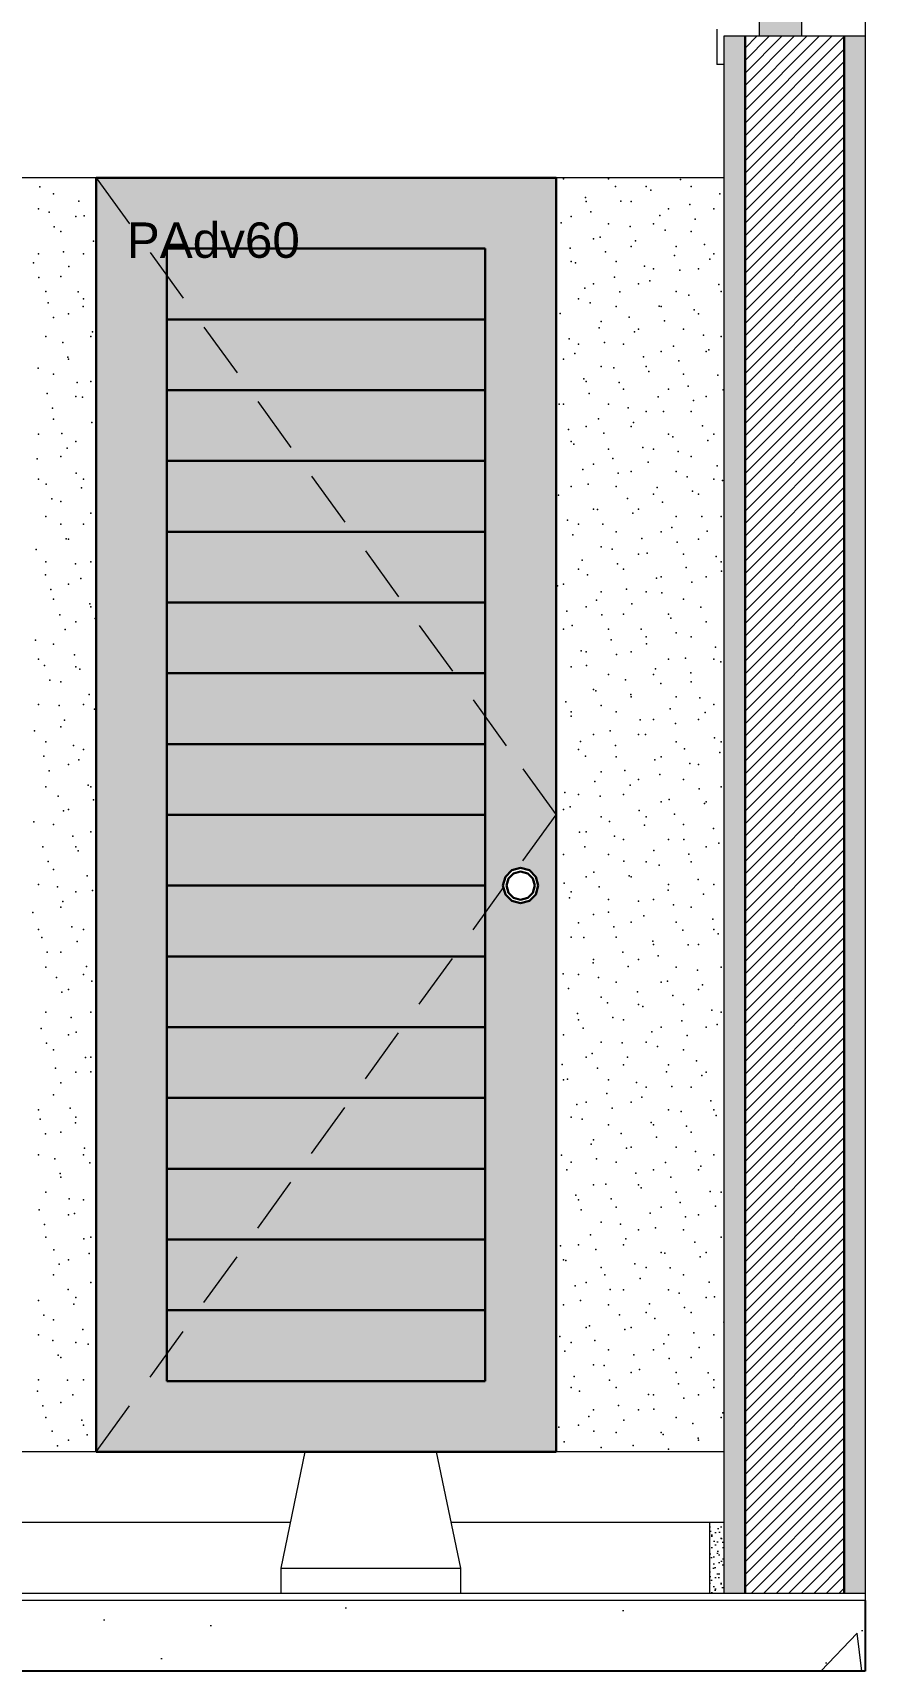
# Model space of a CAD drawing. Header units: metres. Extents: x -1.9 to 95.3, y -2.2 to 2.5.
# Drawn here: x 19.87 to 21.047, y -2.225 to 0.09 of the extents above; entities that cross this region are included whole.
import ezdxf

# ---------------------------------------------------------------- set-up
doc = ezdxf.new("R2010")
doc.units = ezdxf.units.M
doc.header["$MEASUREMENT"] = 0
for name, color, linetype in [('Janelas Archicad', 7, 'Continuous'), ('NOTAS-LAYOUT.EXEC', 7, 'Continuous'), ('PAREDE CONSTRUIR', 7, 'Continuous'), ('Portas Archicad', 7, 'Continuous')]:
    doc.layers.add(name, color=color, linetype=linetype)
for name, color, linetype, lineweight in [('Janelas Archicad_Caneta_No__10', 7, 'Continuous', 5), ('Janelas Archicad_Caneta_No__241', 7, 'Continuous', 13), ('LAJES.EST_Caneta_No__4', 7, 'Continuous', 25), ('LAJES.EST_Caneta_No__7', 7, 'Continuous', 13), ('NOTAS-LAYOUT.EXEC_Caneta_No__241', 7, 'Continuous', 13), ('PAREDE CONSTRUIR_Caneta_No__241', 7, 'Continuous', 13), ('PAREDE CONSTRUIR_Caneta_No__3', 7, 'Continuous', 30), ('PAREDE.ARQ_Caneta_No__241', 7, 'Continuous', 13), ('PISO - Rodapé_Caneta_No__11', 7, 'Continuous', 5), ('Portas Archicad_Caneta_No__3', 7, 'Continuous', 30)]:
    doc.layers.add(name, color=color, linetype=linetype, lineweight=lineweight)
for name, color, linetype, lineweight, true_color in [('Janelas Archicad_Caneta_No__9', 7, 'Continuous', 9, 0x020202), ('LAJES.EST_Caneta_No__254', 7, 'Continuous', 0, 0xd1c9ad), ('LAJES.EST_Caneta_No__97', 7, 'Continuous', 13, 0x6b6b6b), ('LOUCAS-METAIS.ARQ_Caneta_No__13', 7, 'Continuous', 0, 0xaaaaaa), ('PAREDE.ARQ_Caneta_No__97', 7, 'Continuous', 13, 0x6b6b6b), ('PISO - Rodapé_Caneta_No__97', 7, 'Continuous', 13, 0x6b6b6b), ('Portas Archicad_Caneta_No__97', 7, 'Continuous', 13, 0x6b6b6b)]:
    doc.layers.add(name, color=color, linetype=linetype, lineweight=lineweight, true_color=true_color)
doc.styles.add('GENERATED_STYLE_1', font='arial.ttf')
pattern_1 = [(45, (-35.75337, -1.615), (-0.159099, 0.159099), [0, -0.15, 0, -0.225]), (110, (-35.25337, -1.615), (0.2114308, 0.0769545), [0, -0.11, 0, -0.19])]
pattern_2 = [(50, (-35.75337, -2.115), (-0.546554, 0.0478173), [0.05715, -0.62865]), (355, (-35.75337, -2.115), (-0.10573, 0.5731705), [0.04572, -0.502922]), (100.4514, (-35.7078, -2.119), (0.4408237, 0.5253533), [0.04857, -0.534271]), (46.1842, (-35.7534, -1.9626), (-0.813237, 0.126127), [0.085725, -0.942975]), (96.6356, (-35.6856, -1.9731), (0.712212, 0.742278), [0.072855, -0.801407]), (351.1842, (-35.7534, -1.9626), (0.712212, 0.742278), [0.06858, -0.754379]), (21, (-35.67717, -2.0007), (-0.454843, 0.3067956), [0.05715, -0.62865]), (326, (-35.67717, -2.0007), (0.185406, 0.552564), [0.04572, -0.50292]), (71.4514, (-35.63926, -2.02627), (0.6402493, 0.2457683), [0.04857, -0.53427]), (37.5, (-35.75337, -2.115), (0.0092658, 0.2536651), [0, -0.496824, 0, -0.51054, 0, -0.504825]), (7.5, (-35.75337, -2.115), (0.200459, 0.3005417), [0, -0.291084, 0, -0.485394, 0, -0.192405]), (327.5, (-35.9233, -2.115), (-0.4067718, 0.0171862), [0, -0.1905, 0, -0.59436, 0, -0.78867]), (317.5, (-35.9995, -2.115), (0.4443875, 0.0762795), [0, -0.24765, 0, -0.394716, 0, -0.56007])]

# ---------------------------------------------------------------- blocks, each defined once
blk = doc.blocks.new('Label_17_5', base_point=(20.0007, -0.1713))
at = {"layer": 'NOTAS-LAYOUT.EXEC_Caneta_No__241', "color": 7, "lineweight": 13, "insert": (20.0032, -0.178), "char_height": 0.05, "attachment_point": 1, "style": 'GENERATED_STYLE_1'}
blk.add_mtext('\\A1;{\\pql;\\pt0,241;\\fArial|b0|i0|c0|p0;\\W1.000000;PAdv60\\fArial|b0|i0|c0|p0;\\W1.000000;\\A1{\\H.66x;\\S^  ;}\\fArial|b0|i0|c0|p0;\\W1.000000;\\fArial|b0|i0|c0|p0;\\W1.000000;\\A1{\\H.66x;\\S^  ;}\\fArial|b0|i0|c0|p0;\\W1.000000;\\fArial|b0|i0|c0|p0;\\W1.000000;\\fArial|b0|i0|c0|p0;\\W1.000000;\\fArial|b0|i0|c0|p0;\\W1.000000;\\fArial|b0|i0|c0|p0;\\W1.000000;\\fArial|b0|i0|c0|p0;\\W1.000000;\\fArial|b0|i0|c0|p0;\\W1.000000;\\A1{\\H.66x;\\S^  ;}\\fArial|b0|i0|c0|p0;\\W1.000000;\\fArial|b0|i0|c0|p0;\\W1.000000;\\A1{\\H.66x;\\S^  ;}\\fArial|b0|i0|c0|p0;\\W1.000000;\\fArial|b0|i0|c0|p0;\\W1.000000;\\fArial|b0|i0|c0|p0;\\W1.000000;\\fArial|b0|i0|c0|p0;\\W1.000000;\\fArial|b0|i0|c0|p0;\\W1.000000;\\fArial|b0|i0|c0|p0;\\W1.000000;\\fArial|b0|i0|c0|p0;\\W1.000000;\\A1{\\H.66x;\\S^  ;}\\fArial|b0|i0|c0|p0;\\W1.000000;\\fArial|b0|i0|c0|p0;\\W1.000000;\\A1{\\H.66x;\\S^  ;}\\fArial|b0|i0|c0|p0;\\W1.000000;\\fArial|b0|i0|c0|p0;\\W1.000000;\\fArial|b0|i0|c0|p0;\\W1.000000;\\fArial|b0|i0|c0|p0;\\W1.000000;\\fArial|b0|i0|c0|p0;\\W1.000000;\\fArial|b0|i0|c0|p0;\\W1.000000;\\fArial|b0|i0|c0|p0;\\W1.000000;\\A1{\\H.66x;\\S^  ;}\\fArial|b0|i0|c0|p0;\\W1.000000;\\fArial|b0|i0|c0|p0;\\W1.000000;\\A1{\\H.66x;\\S^  ;}\\fArial|b0|i0|c0|p0;\\W1.000000;\\fArial|b0|i0|c0|p0;\\W1.000000;\\fArial|b0|i0|c0|p0;\\W1.000000;\\fArial|b0|i0|c0|p0;\\W1.000000;\\fArial|b0|i0|c0|p0;\\W1.000000;\\fArial|b0|i0|c0|p0;\\W1.000000;\\fArial|b0|i0|c0|p0;\\W1.000000;\\A1{\\H.66x;\\S^  ;}\\fArial|b0|i0|c0|p0;\\W1.000000;\\fArial|b0|i0|c0|p0;\\W1.000000;\\A1{\\H.66x;\\S^  ;}\\fArial|b0|i0|c0|p0;\\W1.000000;\\fArial|b0|i0|c0|p0;\\W1.000000;\\fArial|b0|i0|c0|p0;\\W1.000000;\\fArial|b0|i0|c0|p0;\\W1.000000;\\fArial|b0|i0|c0|p0;\\W1.000000;\\fArial|b0|i0|c0|p0;\\W1.000000;\\fArial|b0|i0|c0|p0;\\W1.000000;\\A1{\\H.66x;\\S^  ;}\\fArial|b0|i0|c0|p0;\\W1.000000;}', dxfattribs=at)

msp = doc.modelspace()

# ---------------------------------------------------------------- hatches: boundary and pattern name
at = {"layer": 'Janelas Archicad', "linetype": 'Continuous', "lineweight": 0, "true_color": 0xffffff}
msp.add_hatch(color=7, dxfattribs=at).paths.add_polyline_path([(20.9272, 0.125), (20.8972, 0.125), (20.8972, 0.085), (20.9572, 0.085), (20.9572, 0.115), (20.9272, 0.115)])
at = {"layer": 'LAJES.EST_Caneta_No__254', "linetype": 'Continuous', "lineweight": 0, "true_color": 0xd1c9ad}
h = msp.add_hatch(dxfattribs=at)
h.set_pattern_fill('Haie_OD_0005', color=9, style=0, pattern_type=2)
h.set_pattern_definition(pattern_1)
h.paths.add_polyline_path([(16.7972, -2.115), (16.7972, -2.125), (20.8472, -2.125), (20.8472, -2.115)])
h = msp.add_hatch(dxfattribs=at)
h.set_pattern_fill('Haie_OD_0005', color=9, style=0, pattern_type=2)
h.set_pattern_definition(pattern_1)
h.paths.add_polyline_path([(21.0472, -2.115), (20.8472, -2.115), (20.8472, -2.125), (21.0472, -2.125)])
at = {"layer": 'LAJES.EST_Caneta_No__97', "linetype": 'Continuous', "lineweight": 13, "true_color": 0x6b6b6b}
h = msp.add_hatch(dxfattribs=at)
h.set_pattern_fill('AR_CONC_0005', color=251, style=0, pattern_type=2)
h.set_pattern_definition(pattern_2)
h.paths.add_polyline_path([(16.7972, -2.225), (20.8472, -2.225), (20.8472, -2.125), (16.7972, -2.125)])
h = msp.add_hatch(dxfattribs=at)
h.set_pattern_fill('AR_CONC_0005', color=251, style=0, pattern_type=2)
h.set_pattern_definition(pattern_2)
h.paths.add_polyline_path([(20.8472, -2.125), (20.8472, -2.225), (21.0472, -2.225), (21.0472, -2.125)])
at = {"layer": 'PAREDE CONSTRUIR', "linetype": 'Continuous', "lineweight": 0, "true_color": 0xffffff}
for points in [[(20.8472, -2.115), (20.8772, -2.115), (20.8772, 0.085), (20.8472, 0.085)], [(21.0172, -2.115), (21.0472, -2.115), (21.0472, 0.085), (21.0172, 0.085)]]:
    msp.add_hatch(color=7, dxfattribs=at).paths.add_polyline_path(points)
at = {"layer": 'PAREDE CONSTRUIR', "linetype": 'Continuous', "lineweight": 0, "true_color": 0x000000}
h = msp.add_hatch(dxfattribs=at)
h.set_pattern_fill('common_brick_0005', color=18, style=0, pattern_type=2)
h.set_pattern_definition([(45, (-35.753368, -2.115), (-0.0088388348, 0.0088388348), [])])
h.paths.add_polyline_path([(20.8772, 0.085), (20.8772, -2.115), (21.0172, -2.115), (21.0172, 0.085)])
at = {"layer": 'PISO - Rodapé_Caneta_No__97', "linetype": 'Continuous', "lineweight": 13, "true_color": 0x6b6b6b}
h = msp.add_hatch(dxfattribs=at)
h.set_pattern_fill('cut_stone_0005', color=251, style=0, pattern_type=2)
h.set_pattern_definition([(45, (-35.753368, -2.09), (-0.0079549513, 0.0079549513), [0, -0.0075, 0, -0.01125]), (110, (-35.728368, -2.09), (0.010571542, 0.0038477266), [0, -0.0055, 0, -0.0095])])
h.paths.add_polyline_path([(20.8472, -2.015), (20.8272, -2.015), (20.8272, -2.115), (20.8472, -2.115)])
at = {"layer": 'Portas Archicad', "linetype": 'Continuous', "lineweight": 0, "true_color": 0xffffff}
for points in [[(19.96, -1.915), (20.06, -1.815), (20.06, -0.215), (19.96, -0.115)], [(20.61, -0.115), (19.96, -0.115), (20.06, -0.215), (20.51, -0.215)], [(20.51, -0.215), (20.06, -0.215), (20.06, -0.315), (20.51, -0.315)], [(20.06, -0.315), (20.06, -0.415), (20.51, -0.415), (20.51, -0.315)], [(20.06, -0.515), (20.51, -0.515), (20.51, -0.415), (20.06, -0.415)], [(20.51, -0.515), (20.06, -0.515), (20.06, -0.615), (20.51, -0.615)], [(20.06, -0.715), (20.51, -0.715), (20.51, -0.615), (20.06, -0.615)], [(20.06, -0.815), (20.51, -0.815), (20.51, -0.715), (20.06, -0.715)], [(20.51, -0.815), (20.06, -0.815), (20.06, -0.915), (20.51, -0.915)], [(20.51, -0.915), (20.06, -0.915), (20.06, -1.015), (20.51, -1.015)], [(20.51, -1.015), (20.06, -1.015), (20.06, -1.115), (20.51, -1.115)], [(20.06, -1.215), (20.51, -1.215), (20.51, -1.115), (20.06, -1.115)], [(20.06, -1.315), (20.51, -1.315), (20.51, -1.215), (20.06, -1.215)], [(20.06, -1.315), (20.06, -1.415), (20.51, -1.415), (20.51, -1.315)], [(20.06, -1.415), (20.06, -1.515), (20.51, -1.515), (20.51, -1.415)], [(20.51, -1.515), (20.06, -1.515), (20.06, -1.615), (20.51, -1.615)], [(20.51, -1.615), (20.06, -1.615), (20.06, -1.715), (20.51, -1.715)], [(20.06, -1.815), (20.51, -1.815), (20.51, -1.715), (20.06, -1.715)], [(19.96, -1.915), (20.61, -1.915), (20.51, -1.815), (20.06, -1.815)]]:
    msp.add_hatch(color=7, dxfattribs=at).paths.add_polyline_path(points)
h = msp.add_hatch(color=7, dxfattribs=at)
h.paths.add_polyline_path([(20.51, -1.815), (20.61, -1.915), (20.61, -0.115), (20.51, -0.215)])
h.paths.add_polyline_path([(20.5384, -1.1275), (20.535, -1.115), (20.5384, -1.1025), (20.5475, -1.0933), (20.56, -1.09), (20.5725, -1.0933), (20.5817, -1.1025), (20.585, -1.115), (20.5817, -1.1275), (20.5725, -1.1367), (20.56, -1.14), (20.5475, -1.1367)], flags=0)

# ---------------------------------------------------------------- linework, layer by layer
at = {"layer": 'Janelas Archicad_Caneta_No__10', "color": 7, "linetype": 'Continuous', "lineweight": 5}
for p in [(20.8372, 0.095), (20.8472, 0.045)]:
    msp.add_line(p, (20.8372, 0.045), dxfattribs=at)
at = {"layer": 'Janelas Archicad_Caneta_No__241', "color": 7, "linetype": 'Continuous', "lineweight": 13}
msp.add_line((21.0472, 0.885), (21.0472, 0.085), dxfattribs=at)
at = {"layer": 'Janelas Archicad_Caneta_No__9', "color": 18, "linetype": 'Continuous', "lineweight": 9, "true_color": 0x020202}
msp.add_line((20.9572, 0.115), (20.9572, 0.085), dxfattribs=at)
at = {"layer": 'Janelas Archicad_Caneta_No__9', "color": 18, "linetype": 'Continuous', "lineweight": 9, "true_color": 0x020202, "flags": 128}
msp.add_lwpolyline([(20.8972, 0.125), (20.8972, 0.095), (20.8972, 0.085)], dxfattribs=at)
at = {"layer": 'LAJES.EST_Caneta_No__4', "color": 7, "linetype": 'Continuous', "lineweight": 25}
for p, q in [((21.0472, -2.125), (21.0472, -2.225)), ((20.8472, -2.225), (16.7972, -2.225)), ((21.0472, -2.225), (20.8472, -2.225))]:
    msp.add_line(p, q, dxfattribs=at)
at = {"layer": 'LAJES.EST_Caneta_No__7', "color": 7, "linetype": 'Continuous', "lineweight": 13}
for p, q in [((20.8472, -2.125), (16.7972, -2.125)), ((20.8272, -2.115), (16.8172, -2.115)), ((20.8472, -2.115), (20.8272, -2.115)), ((21.0472, -2.125), (20.8472, -2.125)), ((21.0472, -2.115), (21.0472, -2.125))]:
    msp.add_line(p, q, dxfattribs=at)
at = {"layer": 'LAJES.EST_Caneta_No__7', "color": 7, "linetype": 'Continuous', "lineweight": 13, "flags": 128}
msp.add_lwpolyline([(21.0472, -2.115), (21.0172, -2.115), (20.8772, -2.115), (20.8472, -2.115)], dxfattribs=at)
at = {"layer": 'LOUCAS-METAIS.ARQ_Caneta_No__13', "color": 253, "linetype": 'Continuous', "lineweight": 0, "true_color": 0xaaaaaa}
for p, q in [((20.2212, -2.0796), (20.2555, -1.915)), ((20.4752, -2.0796), (20.4409, -1.915)), ((20.2212, -2.0796), (20.2249, -2.0796)), ((20.2212, -2.115), (20.2212, -2.0796)), ((20.2249, -2.0796), (20.2333, -2.0796)), ((20.2333, -2.0796), (20.2463, -2.0796)), ((20.2463, -2.0796), (20.2641, -2.0796)), ((20.2641, -2.0796), (20.2883, -2.0796)), ((20.2883, -2.0796), (20.317, -2.0796)), ((20.317, -2.0796), (20.3482, -2.0796)), ((20.3482, -2.0796), (20.3794, -2.0796)), ((20.3794, -2.0796), (20.4081, -2.0796)), ((20.4081, -2.0796), (20.4323, -2.0796)), ((20.4323, -2.0796), (20.4501, -2.0796)), ((20.4501, -2.0796), (20.4631, -2.0796)), ((20.4631, -2.0796), (20.4716, -2.0796)), ((20.4716, -2.0796), (20.4752, -2.0796)), ((20.4752, -2.115), (20.4752, -2.0796))]:
    msp.add_line(p, q, dxfattribs=at)
at = {"layer": 'PAREDE CONSTRUIR_Caneta_No__241', "color": 7, "linetype": 'Continuous', "lineweight": 13}
for p, q in [((21.0472, 0.085), (21.0472, -2.115)), ((20.8472, -2.015), (20.8472, -2.115))]:
    msp.add_line(p, q, dxfattribs=at)
at = {"layer": 'PAREDE CONSTRUIR_Caneta_No__241', "color": 7, "linetype": 'Continuous', "lineweight": 13, "flags": 128}
for points in [[(20.8472, 0.085), (20.8472, 0.045), (20.8472, -2.015)], [(21.0472, 0.085), (21.0172, 0.085), (20.9572, 0.085), (20.8972, 0.085), (20.8772, 0.085), (20.8472, 0.085)]]:
    msp.add_lwpolyline(points, dxfattribs=at)
at = {"layer": 'PAREDE CONSTRUIR_Caneta_No__3', "color": 7, "linetype": 'Continuous', "lineweight": 30}
for p, q in [((20.8772, 0.085), (20.8772, -2.115)), ((21.0172, 0.085), (21.0172, -2.115))]:
    msp.add_line(p, q, dxfattribs=at)
at = {"layer": 'PAREDE.ARQ_Caneta_No__241', "color": 7, "linetype": 'Continuous', "lineweight": 13}
for p, q in [((19.96, -0.115), (19.5849, -0.115)), ((20.8472, -0.115), (20.61, -0.115)), ((19.96, -1.915), (19.5849, -1.915)), ((20.8472, -1.915), (20.61, -1.915))]:
    msp.add_line(p, q, dxfattribs=at)
at = {"layer": 'PAREDE.ARQ_Caneta_No__97', "color": 251, "linetype": 'Continuous', "lineweight": 13, "true_color": 0x6b6b6b}
for p in [(19.8802, -0.1276), (19.8995, -0.1376), (20.6207, -0.1164), (20.6844, -0.1164), (20.6941, -0.1272), (20.7374, -0.127), (20.7439, -0.1325), (20.7862, -0.1171), (20.801, -0.127), (20.8415, -0.1374), (19.8783, -0.1588), (19.9355, -0.1479), (20.6518, -0.1426), (20.6525, -0.1482), (20.7017, -0.1478), (20.7162, -0.1482), (20.7692, -0.1588), (20.7992, -0.1528), (20.8329, -0.1588), (19.8932, -0.1633), (19.9007, -0.184), (19.9313, -0.1695), (19.943, -0.1686), (20.6171, -0.1786), (20.6313, -0.1695), (20.6594, -0.1632), (20.6844, -0.1801), (20.7146, -0.1836), (20.748, -0.1801), (20.7569, -0.1682), (20.8067, -0.1734), (19.9101, -0.1907), (19.956, -0.2043), (20.6631, -0.2013), (20.6724, -0.1989), (20.7222, -0.2042), (20.7645, -0.1888), (20.801, -0.1907), (19.8783, -0.2225), (19.9137, -0.2197), (19.9419, -0.2225), (20.6301, -0.2143), (20.6799, -0.2196), (20.7162, -0.2119), (20.7775, -0.2245), (20.7798, -0.2119), (20.8197, -0.2092), (20.8273, -0.2298), (20.8329, -0.2225), (19.8714, -0.2351), (19.9101, -0.2543), (19.9212, -0.2403), (20.6101, -0.2543), (20.6313, -0.2331), (20.6376, -0.235), (20.695, -0.2331), (20.7352, -0.2399), (20.748, -0.2437), (20.785, -0.2452), (20.8116, -0.2437), (19.8789, -0.2557), (19.8889, -0.2755), (19.9342, -0.2761), (20.6506, -0.2707), (20.6631, -0.2649), (20.6929, -0.2553), (20.7004, -0.276), (20.7268, -0.2649), (20.7427, -0.2606), (20.7798, -0.2755), (20.8403, -0.2655), (20.8435, -0.2755), (19.8919, -0.2914), (19.9417, -0.2967), (19.9419, -0.2861), (20.6419, -0.2861), (20.6581, -0.2914), (20.695, -0.2967), (20.7557, -0.2963), (20.7586, -0.2967), (20.798, -0.2809), (19.8995, -0.3121), (19.9207, -0.3073), (20.6101, -0.3179), (20.6158, -0.3068), (20.6738, -0.3179), (20.7134, -0.3117), (20.7632, -0.317), (20.8055, -0.3016), (20.8116, -0.3073), (19.8889, -0.3392), (19.9525, -0.3392), (19.9547, -0.3324), (20.6288, -0.3425), (20.6711, -0.3271), (20.7209, -0.3324), (20.7268, -0.3286), (20.7904, -0.3286), (20.8185, -0.3373), (20.8435, -0.3392), (19.9125, -0.3478), (19.92, -0.3685), (20.6364, -0.3632), (20.6419, -0.3498), (20.6786, -0.3478), (20.7056, -0.3498), (20.7339, -0.3681), (20.7586, -0.3604), (20.7762, -0.3527), (20.8222, -0.3604), (20.826, -0.358), (19.8777, -0.3839), (19.8995, -0.3922), (19.9207, -0.371), (20.6207, -0.371), (20.6738, -0.3816), (20.6916, -0.3835), (20.7374, -0.3816), (20.7414, -0.3888), (20.7837, -0.3734), (20.7904, -0.3922), (19.933, -0.4042), (19.9525, -0.4028), (20.6494, -0.3989), (20.6525, -0.4028), (20.6992, -0.4042), (20.7056, -0.4134), (20.7692, -0.4134), (20.7967, -0.4091), (20.839, -0.3937), (20.8465, -0.4144), (19.8907, -0.4196), (19.9313, -0.424), (19.9405, -0.4249), (20.6146, -0.4349), (20.6207, -0.4346), (20.6569, -0.4195), (20.6844, -0.4346), (20.7544, -0.4245), (20.8043, -0.4298), (20.8222, -0.424), (19.8982, -0.4403), (19.8995, -0.4558), (19.9535, -0.4606), (20.6699, -0.4553), (20.7122, -0.4399), (20.7197, -0.4605), (20.7374, -0.4452), (20.762, -0.4451), (20.801, -0.4452), (19.8783, -0.477), (19.9112, -0.476), (20.6276, -0.4706), (20.6525, -0.4664), (20.6774, -0.4759), (20.7162, -0.4664), (20.7692, -0.477), (20.775, -0.4809), (20.8173, -0.4655), (20.8248, -0.4861), (20.8329, -0.477), (19.9101, -0.5089), (19.9187, -0.4967), (19.9313, -0.4876), (20.6313, -0.4876), (20.6351, -0.4913), (20.6844, -0.4983), (20.7327, -0.4962), (20.748, -0.4983), (20.7825, -0.5015), (20.801, -0.5089), (19.8764, -0.512), (19.9317, -0.5324), (20.6481, -0.527), (20.6631, -0.5195), (20.6904, -0.5116), (20.6979, -0.5323), (20.7162, -0.5301), (20.7402, -0.5169), (20.7798, -0.5301), (20.8378, -0.5218), (19.8783, -0.5407), (19.8894, -0.5478), (19.9393, -0.553), (19.9419, -0.5407), (20.6313, -0.5513), (20.6556, -0.5477), (20.695, -0.5513), (20.7532, -0.5526), (20.7955, -0.5372), (20.8329, -0.5407), (20.8453, -0.5425), (19.897, -0.5684), (19.9101, -0.5725), (20.6101, -0.5725), (20.6133, -0.5631), (20.7109, -0.568), (20.748, -0.5619), (20.7607, -0.5733), (20.803, -0.5579), (20.8116, -0.5619), (19.8889, -0.5937), (19.9523, -0.5887), (20.6263, -0.5988), (20.6631, -0.5831), (20.6686, -0.5834), (20.7184, -0.5887), (20.7268, -0.5831), (20.7798, -0.5937), (20.816, -0.5936), (20.8435, -0.5937), (19.91, -0.6041), (19.9175, -0.6248), (19.9419, -0.6043), (19.9598, -0.6094), (20.6339, -0.6195), (20.6419, -0.6043), (20.6762, -0.6041), (20.695, -0.6149), (20.7314, -0.6244), (20.7586, -0.6149), (20.7737, -0.609), (20.8235, -0.6143), (19.8752, -0.6402), (19.9207, -0.6255), (20.6101, -0.6361), (20.6738, -0.6361), (20.6892, -0.6398), (20.7268, -0.6467), (20.739, -0.6451), (20.7812, -0.6297), (20.7904, -0.6467), (20.8116, -0.6255), (19.8889, -0.6574), (19.9305, -0.6605), (19.9525, -0.6574), (20.6419, -0.668), (20.6469, -0.6552), (20.6967, -0.6605), (20.7056, -0.668), (20.7942, -0.6654), (20.8365, -0.65), (20.8435, -0.6574), (20.8441, -0.6707), (19.8882, -0.6759), (19.9207, -0.6892), (19.938, -0.6812), (20.6121, -0.6912), (20.6207, -0.6892), (20.6544, -0.6759), (20.752, -0.6808), (20.7586, -0.6786), (20.8018, -0.6861), (20.8222, -0.6786), (19.8957, -0.6966), (19.8995, -0.7104), (19.951, -0.7169), (20.6674, -0.7116), (20.6738, -0.6998), (20.7097, -0.6962), (20.7172, -0.7168), (20.7374, -0.6998), (20.7595, -0.7015), (20.7904, -0.7104), (19.9087, -0.7323), (19.9525, -0.721), (19.9585, -0.7376), (20.6251, -0.727), (20.6525, -0.721), (20.6749, -0.7322), (20.7056, -0.7316), (20.7692, -0.7316), (20.7725, -0.7372), (20.8148, -0.7218), (19.9162, -0.753), (19.9313, -0.7422), (20.6207, -0.7528), (20.6326, -0.7476), (20.6844, -0.7528), (20.7302, -0.7526), (20.7374, -0.7634), (20.78, -0.7578), (20.801, -0.7634), (20.8222, -0.7422), (20.8223, -0.7424), (19.874, -0.7684), (19.8995, -0.774), (20.6456, -0.7833), (20.6525, -0.7846), (20.6879, -0.7679), (20.7162, -0.7846), (20.7377, -0.7732), (20.8353, -0.7782), (19.8783, -0.7952), (19.887, -0.8041), (19.9292, -0.7887), (19.9313, -0.8058), (19.9368, -0.8093), (20.6313, -0.8058), (20.6531, -0.804), (20.6954, -0.7886), (20.7507, -0.8089), (20.7692, -0.7952), (20.793, -0.7935), (20.8329, -0.7952), (20.8428, -0.7988), (19.8945, -0.8247), (19.9101, -0.8271), (20.6109, -0.8194), (20.6844, -0.8165), (20.7084, -0.8243), (20.748, -0.8165), (20.7582, -0.8296), (20.8005, -0.8142), (20.801, -0.8271), (19.9498, -0.8451), (20.6239, -0.8551), (20.6631, -0.8377), (20.6661, -0.8397), (20.716, -0.845), (20.7162, -0.8483), (20.7798, -0.8483), (20.8135, -0.8499), (19.8783, -0.8589), (19.9075, -0.8604), (19.9419, -0.8589), (19.9573, -0.8657), (20.6313, -0.8695), (20.6314, -0.8758), (20.6737, -0.8604), (20.695, -0.8695), (20.7712, -0.8653), (20.821, -0.8706), (20.8329, -0.8589), (19.8727, -0.8965), (19.9101, -0.8907), (19.915, -0.8811), (20.6101, -0.8907), (20.6631, -0.9013), (20.6867, -0.8961), (20.7268, -0.9013), (20.729, -0.8807), (20.7365, -0.9014), (20.748, -0.8801), (20.7788, -0.886), (20.8116, -0.8801), (19.8889, -0.9119), (19.928, -0.9168), (19.9419, -0.9225), (20.6419, -0.9225), (20.6444, -0.9115), (20.6942, -0.9168), (20.7798, -0.9119), (20.7918, -0.9217), (20.834, -0.9063), (20.8435, -0.9119), (19.8857, -0.9322), (19.9207, -0.9437), (19.9355, -0.9375), (20.6519, -0.9322), (20.695, -0.9331), (20.7495, -0.9371), (20.7586, -0.9331), (20.7993, -0.9424), (20.8116, -0.9437), (20.8416, -0.927), (19.8932, -0.9529), (20.6101, -0.9543), (20.6649, -0.9679), (20.6738, -0.9543), (20.7072, -0.9525), (20.7268, -0.9649), (20.757, -0.9578), (20.7904, -0.9649), (19.8889, -0.9756), (19.9062, -0.9886), (19.9485, -0.9732), (19.9525, -0.9756), (19.956, -0.9939), (20.6226, -0.9833), (20.6419, -0.9862), (20.6724, -0.9885), (20.7056, -0.9862), (20.7147, -0.9732), (20.77, -0.9935), (20.8123, -0.9781), (20.8435, -0.9756), (19.9138, -1.0093), (19.9207, -1.0074), (20.6207, -1.0074), (20.6301, -1.0039), (20.6738, -1.018), (20.7277, -1.0089), (20.7374, -1.018), (20.7586, -0.9968), (20.7775, -1.0141), (20.8198, -0.9988), (20.8222, -0.9968), (19.8715, -1.0247), (19.8995, -1.0286), (19.9525, -1.0392), (20.6431, -1.0396), (20.6525, -1.0392), (20.6854, -1.0243), (20.7352, -1.0295), (20.7904, -1.0286), (20.8328, -1.0345), (19.8845, -1.0604), (19.9268, -1.045), (19.9313, -1.0604), (20.6507, -1.0603), (20.6929, -1.0449), (20.7056, -1.0498), (20.7692, -1.0498), (20.7905, -1.0498), (20.8222, -1.0604), (20.8403, -1.0551), (19.892, -1.081), (19.9343, -1.0657), (20.6207, -1.071), (20.6844, -1.071), (20.7059, -1.0806), (20.7374, -1.0816), (20.7482, -1.0652), (20.7558, -1.0859), (20.798, -1.0705), (20.801, -1.0816), (19.8995, -1.0922), (19.9473, -1.1014), (20.6525, -1.1028), (20.6637, -1.096), (20.7135, -1.1013), (20.7162, -1.1028), (20.811, -1.1062), (19.8783, -1.1134), (19.905, -1.1168), (19.9313, -1.124), (19.9548, -1.122), (20.6214, -1.1114), (20.6289, -1.1321), (20.6313, -1.124), (20.6712, -1.1167), (20.7687, -1.1216), (20.7692, -1.1134), (20.8186, -1.1269), (20.8329, -1.1134), (19.8702, -1.1528), (19.9101, -1.1453), (19.9125, -1.1374), (20.6631, -1.1559), (20.6842, -1.1524), (20.6844, -1.1347), (20.7265, -1.137), (20.748, -1.1347), (20.7763, -1.1423), (20.801, -1.1453), (19.8783, -1.1771), (19.9255, -1.1731), (19.9419, -1.1771), (20.6419, -1.1678), (20.6917, -1.1731), (20.7162, -1.1665), (20.734, -1.1577), (20.7798, -1.1665), (20.7893, -1.178), (20.8316, -1.1626), (20.8329, -1.1771), (19.8832, -1.1885), (19.933, -1.1938), (20.6313, -1.1877), (20.6494, -1.1885), (20.695, -1.1877), (20.747, -1.1934), (20.748, -1.1983), (20.7968, -1.1987), (20.8116, -1.1983), (20.8391, -1.1833), (19.8908, -1.2092), (19.9101, -1.2089), (20.6101, -1.2089), (20.6624, -1.2242), (20.6631, -1.2195), (20.7047, -1.2088), (20.7268, -1.2195), (20.7545, -1.2141), (19.8889, -1.2301), (19.9037, -1.2449), (19.9419, -1.2407), (19.946, -1.2295), (20.6201, -1.2396), (20.6419, -1.2407), (20.6699, -1.2448), (20.7122, -1.2295), (20.7675, -1.2498), (20.7798, -1.2301), (20.8098, -1.2344), (20.8435, -1.2301), (19.9113, -1.2656), (19.9207, -1.2619), (19.9536, -1.2502), (20.6101, -1.2725), (20.6276, -1.2602), (20.6738, -1.2725), (20.695, -1.2513), (20.7252, -1.2652), (20.7586, -1.2513), (20.775, -1.2704), (20.8116, -1.2619), (20.8173, -1.2551), (19.8889, -1.2938), (19.9525, -1.2938), (20.6406, -1.2959), (20.6829, -1.2806), (20.7268, -1.2831), (20.7327, -1.2858), (20.7904, -1.2831), (20.8303, -1.2908), (20.8435, -1.2938), (19.882, -1.3167), (19.9243, -1.3013), (20.6419, -1.3044), (20.6482, -1.3166), (20.6905, -1.3012), (20.7056, -1.3044), (20.7586, -1.315), (20.788, -1.3062), (20.8222, -1.315), (20.8378, -1.3114), (19.8895, -1.3374), (19.9207, -1.3256), (19.9318, -1.322), (20.6207, -1.3256), (20.6738, -1.3362), (20.7035, -1.3369), (20.7374, -1.3362), (20.7457, -1.3215), (20.7533, -1.3422), (20.7956, -1.3268), (19.8995, -1.3468), (19.9448, -1.3577), (19.9525, -1.3574), (20.6525, -1.3574), (20.6612, -1.3523), (20.711, -1.3576), (20.7904, -1.3468), (20.8085, -1.3625), (19.9025, -1.3731), (19.9313, -1.3786), (19.9523, -1.3783), (20.6189, -1.3677), (20.6264, -1.3884), (20.6687, -1.373), (20.7056, -1.368), (20.7663, -1.3779), (20.7692, -1.368), (20.8161, -1.3832), (20.8222, -1.3786), (19.8995, -1.4104), (19.91, -1.3937), (20.6207, -1.3892), (20.6817, -1.4087), (20.6844, -1.3892), (20.724, -1.3933), (20.7374, -1.3998), (20.7738, -1.3986), (20.801, -1.3998), (19.8783, -1.4316), (19.923, -1.4294), (20.6394, -1.4241), (20.6525, -1.421), (20.6892, -1.4294), (20.7162, -1.421), (20.7315, -1.414), (20.7692, -1.4316), (20.7868, -1.4343), (20.8291, -1.4189), (20.8329, -1.4316), (19.8807, -1.4448), (19.9305, -1.4501), (19.9313, -1.4422), (20.6313, -1.4422), (20.6469, -1.4448), (20.6844, -1.4529), (20.7445, -1.4497), (20.748, -1.4529), (20.7943, -1.455), (20.8366, -1.4396), (19.8883, -1.4655), (19.9101, -1.4635), (20.6599, -1.4805), (20.6631, -1.4741), (20.7022, -1.4651), (20.752, -1.4704), (20.801, -1.4635), (19.8783, -1.4953), (19.9013, -1.5012), (19.9419, -1.4953), (19.9435, -1.4858), (20.6176, -1.4959), (20.6674, -1.5012), (20.7097, -1.4858), (20.7162, -1.4847), (20.7798, -1.4847), (20.8073, -1.4907), (20.8329, -1.4953), (19.9088, -1.5219), (19.9101, -1.5271), (19.9511, -1.5065), (20.6101, -1.5271), (20.6252, -1.5165), (20.6313, -1.5059), (20.695, -1.5059), (20.7227, -1.5215), (20.748, -1.5165), (20.765, -1.5061), (20.7725, -1.5268), (20.8116, -1.5165), (20.8148, -1.5114), (19.8889, -1.5483), (20.6631, -1.5377), (20.6804, -1.5369), (20.7268, -1.5377), (20.7303, -1.5421), (20.7798, -1.5483), (20.8278, -1.5471), (20.8435, -1.5483), (19.8795, -1.573), (19.9218, -1.5576), (19.9419, -1.5589), (20.6382, -1.5523), (20.6419, -1.5589), (20.6457, -1.5729), (20.688, -1.5575), (20.695, -1.5695), (20.7586, -1.5695), (20.7855, -1.5625), (20.8353, -1.5677), (19.887, -1.5937), (19.9207, -1.5801), (19.9293, -1.5783), (20.6101, -1.5907), (20.6738, -1.5907), (20.701, -1.5932), (20.7433, -1.5779), (20.7931, -1.5831), (20.8116, -1.5801), (19.8889, -1.6119), (19.9423, -1.614), (19.9525, -1.6119), (20.6587, -1.6086), (20.7085, -1.6139), (20.7268, -1.6013), (20.7508, -1.5985), (20.7904, -1.6013), (20.8061, -1.6188), (20.8435, -1.6119), (19.9, -1.6294), (19.9498, -1.6346), (20.6164, -1.624), (20.6419, -1.6226), (20.6662, -1.6293), (20.7056, -1.6226), (20.7586, -1.6332), (20.7638, -1.6342), (20.8136, -1.6395), (20.8222, -1.6332), (19.8995, -1.665), (19.9075, -1.65), (19.9207, -1.6438), (20.6207, -1.6438), (20.6239, -1.6447), (20.6738, -1.6544), (20.6792, -1.665), (20.7215, -1.6496), (20.7374, -1.6544), (20.7713, -1.6549), (20.7904, -1.665), (19.9205, -1.6857), (19.9525, -1.6756), (20.6369, -1.6804), (20.6525, -1.6756), (20.6867, -1.6857), (20.7056, -1.6862), (20.729, -1.6703), (20.7692, -1.6862), (20.8266, -1.6752), (19.8783, -1.7011), (19.9281, -1.7064), (19.9313, -1.6968), (20.6207, -1.7074), (20.6444, -1.7011), (20.6844, -1.7074), (20.742, -1.706), (20.7843, -1.6906), (20.7918, -1.7113), (20.8222, -1.6968), (20.8341, -1.6959), (19.8858, -1.7218), (19.8995, -1.7286), (20.6997, -1.7214), (20.7374, -1.718), (20.7495, -1.7267), (20.801, -1.718), (20.8471, -1.7316), (19.8783, -1.7498), (19.8988, -1.7575), (19.9411, -1.7421), (20.6152, -1.7522), (20.6525, -1.7392), (20.6574, -1.7368), (20.665, -1.7575), (20.7072, -1.7421), (20.7162, -1.7392), (20.7692, -1.7498), (20.8048, -1.747), (20.8329, -1.7498), (19.9063, -1.7782), (19.9101, -1.7817), (19.9313, -1.7604), (19.9486, -1.7628), (20.6227, -1.7729), (20.6313, -1.7604), (20.6844, -1.771), (20.7202, -1.7778), (20.748, -1.771), (20.7625, -1.7624), (20.801, -1.7817), (20.8123, -1.7677), (20.6631, -1.7923), (20.678, -1.7932), (20.7162, -1.8029), (20.7278, -1.7985), (20.7701, -1.7831), (20.7798, -1.8029), (20.8253, -1.8034), (19.8783, -1.8135), (19.9193, -1.8139), (19.9419, -1.8135), (20.6313, -1.8241), (20.6357, -1.8086), (20.6855, -1.8138), (20.695, -1.8241), (20.7831, -1.8188), (20.8329, -1.8135), (20.8329, -1.8241), (19.877, -1.8293), (19.8845, -1.85), (19.9101, -1.8453), (19.9268, -1.8346), (20.6101, -1.8453), (20.6432, -1.8292), (20.6985, -1.8496), (20.7408, -1.8342), (20.748, -1.8347), (20.7906, -1.8394), (20.8116, -1.8347), (19.8889, -1.8665), (19.9398, -1.8703), (20.6562, -1.8649), (20.6631, -1.8559), (20.706, -1.8702), (20.7268, -1.8559), (20.7483, -1.8548), (20.7798, -1.8665), (20.8435, -1.8665), (20.8459, -1.8598), (19.8975, -1.8857), (19.9419, -1.8771), (19.9473, -1.891), (20.6139, -1.8803), (20.6419, -1.8771), (20.6637, -1.8856), (20.695, -1.8877), (20.7586, -1.8877), (20.7613, -1.8905), (20.8036, -1.8752), (20.8111, -1.8958), (19.9051, -1.9063), (19.9207, -1.8983), (20.6101, -1.9089), (20.6214, -1.901), (20.6738, -1.9089), (20.719, -1.9059), (20.7688, -1.9112), (20.8116, -1.8983)]:
    msp.add_point(p, dxfattribs=at)
at = {"layer": 'PISO - Rodapé_Caneta_No__11', "color": 7, "linetype": 'Continuous', "lineweight": 5}
for p, q in [((20.2347, -2.015), (19.4385, -2.015)), ((20.8272, -2.015), (20.4617, -2.015)), ((20.8272, -2.015), (20.8272, -2.115)), ((20.8472, -2.015), (20.8272, -2.015))]:
    msp.add_line(p, q, dxfattribs=at)
at = {"layer": 'Portas Archicad_Caneta_No__3', "color": 7, "linetype": 'Continuous', "lineweight": 30}
for p, q in [((19.96, -0.115), (19.96, -1.915)), ((20.61, -0.115), (19.96, -0.115)), ((20.61, -1.915), (20.61, -0.115)), ((20.51, -0.215), (20.06, -0.215)), ((20.06, -0.215), (20.06, -0.315)), ((20.51, -0.315), (20.51, -0.215)), ((20.51, -0.315), (20.06, -0.315)), ((20.06, -0.315), (20.06, -0.415)), ((20.51, -0.415), (20.51, -0.315)), ((20.51, -0.415), (20.06, -0.415)), ((20.06, -0.415), (20.06, -0.515)), ((20.51, -0.515), (20.51, -0.415)), ((20.51, -0.515), (20.06, -0.515)), ((20.06, -0.515), (20.06, -0.615)), ((20.51, -0.615), (20.51, -0.515)), ((20.51, -0.615), (20.06, -0.615)), ((20.06, -0.615), (20.06, -0.715)), ((20.51, -0.715), (20.51, -0.615)), ((20.51, -0.715), (20.06, -0.715)), ((20.06, -0.715), (20.06, -0.815)), ((20.51, -0.815), (20.51, -0.715)), ((20.51, -0.815), (20.06, -0.815)), ((20.06, -0.815), (20.06, -0.915)), ((20.51, -0.915), (20.51, -0.815)), ((20.51, -0.915), (20.06, -0.915)), ((20.06, -0.915), (20.06, -1.015)), ((20.51, -1.015), (20.51, -0.915)), ((20.51, -1.015), (20.06, -1.015)), ((20.06, -1.015), (20.06, -1.115)), ((20.51, -1.115), (20.51, -1.015)), ((20.535, -1.115), (20.5384, -1.1025)), ((20.5384, -1.1025), (20.5475, -1.0933)), ((20.54, -1.115), (20.5427, -1.105)), ((20.5427, -1.105), (20.55, -1.0977)), ((20.5475, -1.0933), (20.56, -1.09)), ((20.55, -1.0977), (20.56, -1.095)), ((20.56, -1.09), (20.5725, -1.0933)), ((20.56, -1.095), (20.57, -1.0977)), ((20.57, -1.0977), (20.5773, -1.105)), ((20.5725, -1.0933), (20.5817, -1.1025)), ((20.5773, -1.105), (20.58, -1.115)), ((20.5817, -1.1025), (20.585, -1.115)), ((20.51, -1.115), (20.06, -1.115)), ((20.06, -1.115), (20.06, -1.215)), ((20.51, -1.215), (20.51, -1.115)), ((20.5384, -1.1275), (20.535, -1.115)), ((20.5475, -1.1367), (20.5384, -1.1275)), ((20.5427, -1.125), (20.54, -1.115)), ((20.55, -1.1323), (20.5427, -1.125)), ((20.56, -1.135), (20.55, -1.1323)), ((20.57, -1.1323), (20.56, -1.135)), ((20.5773, -1.125), (20.57, -1.1323)), ((20.5817, -1.1275), (20.5725, -1.1367)), ((20.58, -1.115), (20.5773, -1.125)), ((20.585, -1.115), (20.5817, -1.1275)), ((20.56, -1.14), (20.5475, -1.1367)), ((20.5725, -1.1367), (20.56, -1.14)), ((20.51, -1.215), (20.06, -1.215)), ((20.06, -1.215), (20.06, -1.315)), ((20.51, -1.315), (20.51, -1.215)), ((20.51, -1.315), (20.06, -1.315)), ((20.06, -1.315), (20.06, -1.415)), ((20.51, -1.415), (20.51, -1.315)), ((20.51, -1.415), (20.06, -1.415)), ((20.06, -1.415), (20.06, -1.515)), ((20.51, -1.515), (20.51, -1.415)), ((20.51, -1.515), (20.06, -1.515)), ((20.06, -1.515), (20.06, -1.615)), ((20.51, -1.615), (20.51, -1.515)), ((20.51, -1.615), (20.06, -1.615)), ((20.06, -1.615), (20.06, -1.715)), ((20.51, -1.715), (20.51, -1.615)), ((20.51, -1.715), (20.06, -1.715)), ((20.06, -1.715), (20.06, -1.815)), ((20.51, -1.815), (20.51, -1.715)), ((20.06, -1.815), (20.51, -1.815)), ((19.96, -1.915), (20.61, -1.915))]:
    msp.add_line(p, q, dxfattribs=at)
at = {"layer": 'Portas Archicad_Caneta_No__97', "color": 251, "linetype": 'Continuous', "lineweight": 13, "true_color": 0x6b6b6b}
for p, q in [((19.96, -0.115), (20.0069, -0.1799)), ((20.0361, -0.2204), (20.083, -0.2852)), ((20.1123, -0.3258), (20.1591, -0.3906)), ((20.1884, -0.4312), (20.2352, -0.496)), ((20.2645, -0.5366), (20.3113, -0.6014)), ((20.3406, -0.6419), (20.3874, -0.7068)), ((20.4167, -0.7473), (20.4635, -0.8122)), ((20.4928, -0.8527), (20.5397, -0.9176)), ((20.5632, -0.9501), (20.61, -1.015)), ((20.5632, -1.0799), (20.61, -1.015)), ((20.4928, -1.1773), (20.5358, -1.1178)), ((20.4167, -1.2827), (20.4635, -1.2178)), ((20.3406, -1.3881), (20.3874, -1.3232)), ((20.2645, -1.4934), (20.3113, -1.4286)), ((20.1884, -1.5988), (20.2352, -1.534)), ((20.1123, -1.7042), (20.1591, -1.6394)), ((20.0361, -1.8096), (20.083, -1.7448)), ((19.96, -1.915), (20.0069, -1.8501))]:
    msp.add_line(p, q, dxfattribs=at)

# ---------------------------------------------------------------- block references
at = {"layer": 'NOTAS-LAYOUT.EXEC', "color": 7, "linetype": 'Continuous', "lineweight": 13}
msp.add_blockref('Label_17_5', (20.0007, -0.1713), dxfattribs=at)

doc.saveas('drawing.dxf')
